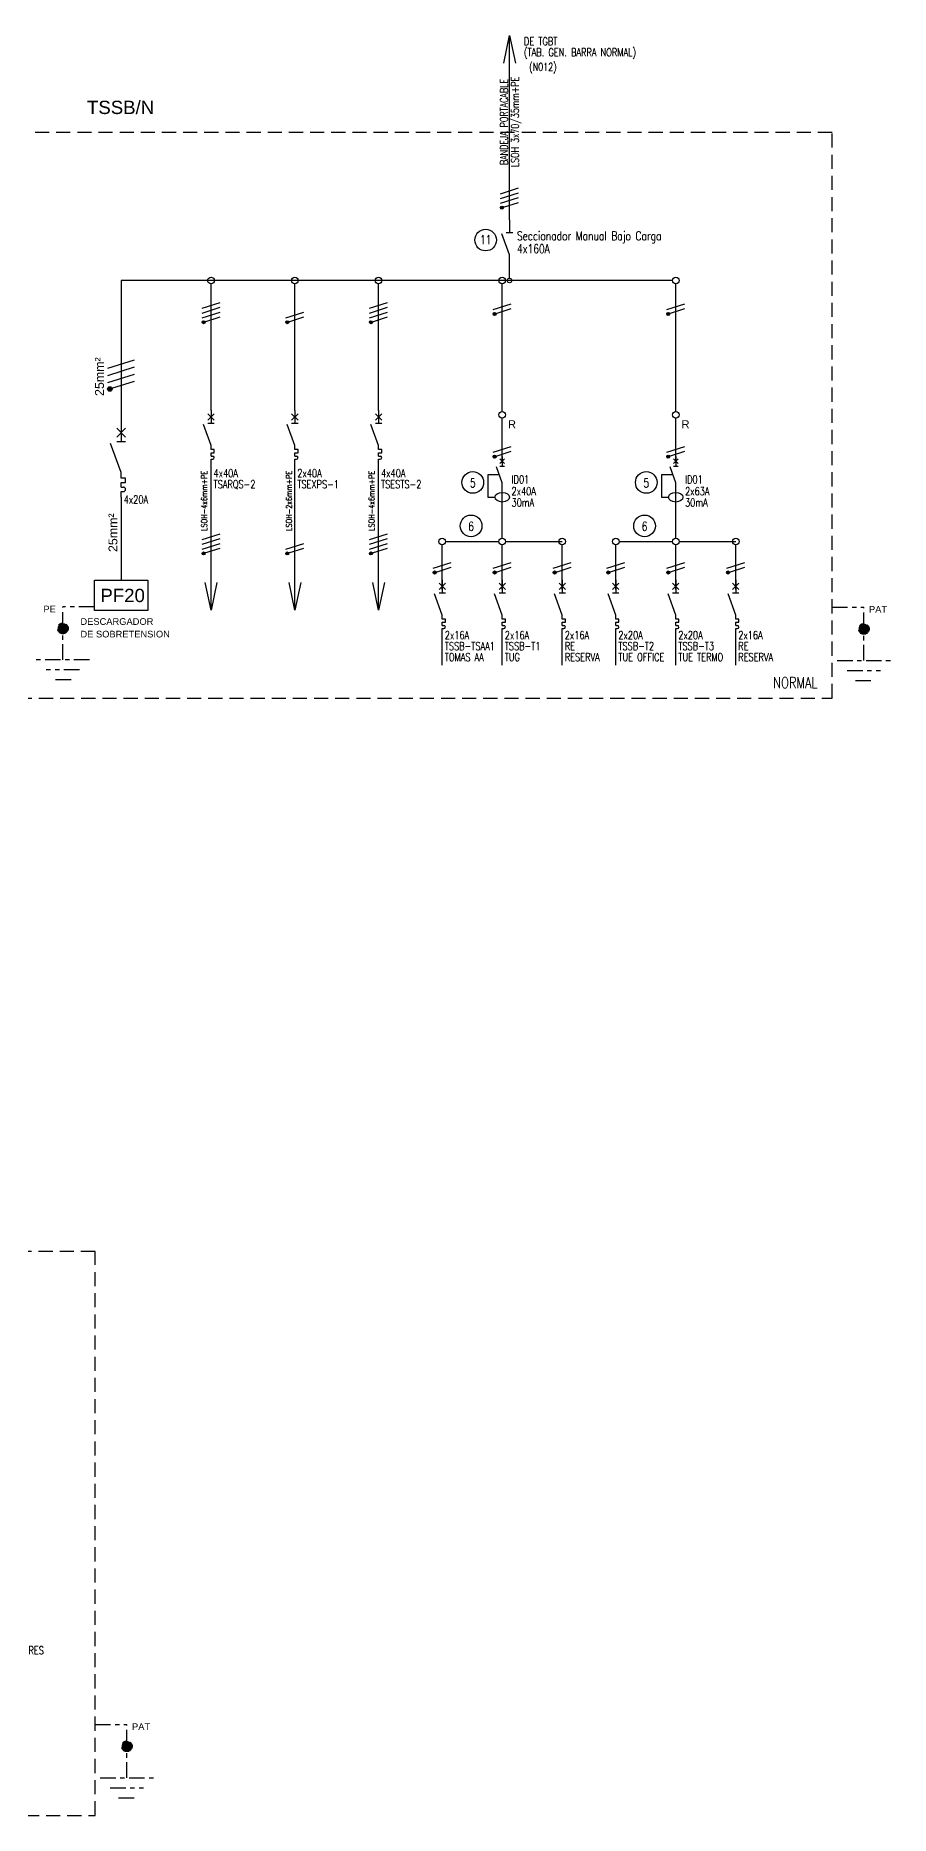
# Model space of a CAD drawing. Header units: millimetres. Extents: x 1657 to 1770, y 2038 to 2082.
# Drawn here: x 1750.86 to 1770.1, y 2042.42 to 2082.45 of the extents above; entities that cross this region are included whole.
import ezdxf
from ezdxf.enums import TextEntityAlignment as Align

# ---------------------------------------------------------------- set-up
doc = ezdxf.new("R2010")
doc.units = ezdxf.units.MM
doc.linetypes.add('OCJ-ESQUEMAS UNIFILARES-CORREGIDOS IDO-REV.br$0$DASHED', pattern=[19.05, 12.7, -6.35])
doc.linetypes.add('OCJ-ESQUEMAS UNIFILARES-CORREGIDOS IDO-REV.br$0$EJE_5', pattern=[7.1, 5, -1, 0.1, -1])
for name, color, linetype in [('OCJ-ESQUEMAS UNIFILARES-CORREGIDOS IDO-REV.br$0$00-IE', 1, 'Continuous'), ('OCJ-ESQUEMAS UNIFILARES-CORREGIDOS IDO-REV.br$0$00-IE-CABLES', 10, 'Continuous'), ('OCJ-ESQUEMAS UNIFILARES-CORREGIDOS IDO-REV.br$0$01-ELE-APARATOS', 170, 'Continuous'), ('OCJ-ESQUEMAS UNIFILARES-CORREGIDOS IDO-REV.br$0$CABLES', 10, 'Continuous'), ('OCJ-ESQUEMAS UNIFILARES-CORREGIDOS IDO-REV.br$0$ELECTRIC', 4, 'Continuous'), ('OCJ-ESQUEMAS UNIFILARES-CORREGIDOS IDO-REV.br$0$PAT', 80, 'Continuous'), ('OCJ-ESQUEMAS UNIFILARES-CORREGIDOS IDO-REV.br$0$TEXTO', 7, 'Continuous'), ('OCJ-ESQUEMAS UNIFILARES-CORREGIDOS IDO-REV.br$0$Textos', 4, 'Continuous')]:
    doc.layers.add(name, color=color, linetype=linetype)
doc.styles.add('OCJ-ESQUEMAS UNIFILARES-CORREGIDOS IDO-REV.br$0$ARIAL', font='Arial.ttf', dxfattribs={"height": 0.2})
doc.styles.add('OCJ-ESQUEMAS UNIFILARES-CORREGIDOS IDO-REV.br$0$COTAS', font='SANSS___.TTF', dxfattribs={"width": 0.7})
doc.styles.add('OCJ-ESQUEMAS UNIFILARES-CORREGIDOS IDO-REV.br$0$Electricidad', font='ROMANS.SHX', dxfattribs={"width": 0.75, "height": 0.175})
doc.styles.add('OCJ-ESQUEMAS UNIFILARES-CORREGIDOS IDO-REV.br$0$Standard', font='Arial.ttf')

# ---------------------------------------------------------------- blocks, each defined once
blk = doc.blocks.new('OCJ-ESQUEMAS UNIFILARES-CORREGIDOS IDO-REV.br$0$ITM')
at = {"layer": 'OCJ-ESQUEMAS UNIFILARES-CORREGIDOS IDO-REV.br$0$01-ELE-APARATOS'}
for p, q in [((0, 0.225), (0.05, 0.225)), ((0, 0.125), (0.05, 0.125))]:
    blk.add_line(p, q, dxfattribs=at)
for points in [[(0, 1.65), (0, 1.25)], [(0, 0.55), (-0.239, 1.208)], [(-0.1, 1.55), (0.1, 1.35)], [(-0.1, 1.35), (0.1, 1.55)], [(-0.1, 1.25), (0.1, 1.25)], [(0, 0.425), (0, 0.55)], [(0, 0.325), (0.1, 0.325), (0.1, 0.425), (0, 0.425)], [(0, 0.225), (0, 0.325)], [(0, 0), (0, 0.125)]]:
    blk.add_lwpolyline(points, dxfattribs=at)
blk.add_arc((0.05, 0.175), 0.05, 270, 90, dxfattribs=at)
blk = doc.blocks.new('OCJ-ESQUEMAS UNIFILARES-CORREGIDOS IDO-REV.br$0$Unif-Interruptor-Term')
for p, q in [((0, -1.013), (0.045, -1.013)), ((0, -1.103), (0.045, -1.103))]:
    blk.add_line(p, q)
for points in [[(-0.09, 0.177), (0.09, -0.003)], [(-0.09, -0.003), (0.09, 0.177)], [(0, 0.267), (0, -0.093)], [(0, -0.72), (-0.215, -0.128)], [(-0.09, -0.093), (0.09, -0.093)], [(0, -0.833), (0, -0.72)], [(0, -0.923), (0.09, -0.923), (0.09, -0.833), (0, -0.833)], [(0, -1.013), (0, -0.923)], [(0, -1.215), (0, -1.103)]]:
    blk.add_lwpolyline(points)
blk.add_arc((0.045, -1.058), 0.045, 270, 90)
blk = doc.blocks.new('OCJ-ESQUEMAS UNIFILARES-CORREGIDOS IDO-REV.br$0$Unif-Interruptor-Dif')
for points in [[(-0.068, 0.11), (0.068, -0.025)], [(-0.068, -0.025), (0.068, 0.11)], [(0, 0.177), (0, -0.093)], [(-0.081, -0.343), (-0.405, -0.343), (-0.405, -0.97), (-0.202, -0.97)], [(0, -0.565), (-0.162, -0.121)], [(-0.068, -0.093), (0.068, -0.093)], [(0, -1.308), (0, -0.565)]]:
    blk.add_lwpolyline(points)
blk.add_ellipse((0, -0.97), major_axis=(0.203, 0), ratio=0.670814)
blk = doc.blocks.new('OCJ-ESQUEMAS UNIFILARES-CORREGIDOS IDO-REV.br$0$A$C7AFF483F')
for points in [[(0, 0.88), (0, 0.592)], [(0, 0.09), (-0.172, 0.564)], [(-0.072, 0.592), (0.072, 0.592)], [(0, 0), (0, 0.09)]]:
    blk.add_lwpolyline(points)

msp = doc.modelspace()

# ---------------------------------------------------------------- hatches: boundary and pattern name
at = {"layer": 'OCJ-ESQUEMAS UNIFILARES-CORREGIDOS IDO-REV.br$0$00-IE-CABLES'}
for points in [[(1761.331, 2078.565, 1), (1761.385, 2078.604, 1)], [(1754.614, 2075.988, 1), (1754.668, 2076.027, 1)], [(1756.498, 2075.988, 1), (1756.553, 2076.027, 1)], [(1758.383, 2075.988, 1), (1758.438, 2076.027, 1)], [(1761.167, 2076.173, 1), (1761.221, 2076.213, 1)], [(1765.073, 2076.173, 1), (1765.127, 2076.213, 1)], [(1761.167, 2072.964, 1), (1761.221, 2073.004, 1)], [(1765.073, 2072.964, 1), (1765.127, 2073.004, 1)], [(1754.614, 2070.786, 1), (1754.668, 2070.825, 1)], [(1756.498, 2070.786, 1), (1756.553, 2070.825, 1)], [(1758.383, 2070.786, 1), (1758.438, 2070.825, 1)], [(1759.817, 2070.357, 1), (1759.871, 2070.396, 1)], [(1761.167, 2070.357, 1), (1761.221, 2070.396, 1)], [(1762.517, 2070.357, 1), (1762.571, 2070.396, 1)], [(1763.723, 2070.357, 1), (1763.777, 2070.396, 1)], [(1765.073, 2070.357, 1), (1765.127, 2070.396, 1)], [(1766.423, 2070.357, 1), (1766.477, 2070.396, 1)]]:
    msp.add_hatch(color=256, dxfattribs=at).paths.add_polyline_path(points)
at = {"layer": 'OCJ-ESQUEMAS UNIFILARES-CORREGIDOS IDO-REV.br$0$CABLES'}
msp.add_hatch(color=256, dxfattribs=at).paths.add_polyline_path([(1752.574, 2074.534, 1), (1752.493, 2074.476, 1)])
at = {"layer": 'OCJ-ESQUEMAS UNIFILARES-CORREGIDOS IDO-REV.br$0$PAT', "linetype": 'OCJ-ESQUEMAS UNIFILARES-CORREGIDOS IDO-REV.br$0$EJE_5', "ltscale": 0.07}
h = msp.add_hatch(color=256, dxfattribs=at)
h.paths.add_polyline_path([(1751.354, 2069.12), (1751.594, 2069.12, 1)])
h.paths.add_polyline_path([(1751.594, 2069.12), (1751.474, 2069.12), (1751.474, 2069, 0.414214)])
h.paths.add_polyline_path([(1751.474, 2069.12), (1751.354, 2069.12, 0.414214), (1751.474, 2069)])
h = msp.add_hatch(color=256, dxfattribs=at)
h.paths.add_polyline_path([(1769.623, 2069.108), (1769.383, 2069.108, -1)])
h.paths.add_polyline_path([(1769.383, 2069.108), (1769.503, 2069.108), (1769.503, 2068.988, -0.414214)])
h.paths.add_polyline_path([(1769.503, 2069.108), (1769.623, 2069.108, -0.414214), (1769.503, 2068.988)])
h = msp.add_hatch(color=256, dxfattribs=at)
h.paths.add_polyline_path([(1753.035, 2043.974), (1752.795, 2043.974, -1)])
h.paths.add_polyline_path([(1752.795, 2043.974), (1752.915, 2043.974), (1752.915, 2043.854, -0.414214)])
h.paths.add_polyline_path([(1752.915, 2043.974), (1753.035, 2043.974, -0.414214), (1752.915, 2043.854)])

# ---------------------------------------------------------------- linework, layer by layer
at = {"layer": 'OCJ-ESQUEMAS UNIFILARES-CORREGIDOS IDO-REV.br$0$00-IE'}
for p, q in [((1752.787, 2076.946), (1752.787, 2073.723)), ((1765.197, 2076.946), (1752.787, 2076.946)), ((1752.787, 2072.073), (1752.787, 2070.202))]:
    msp.add_line(p, q, dxfattribs=at)
at = {"layer": 'OCJ-ESQUEMAS UNIFILARES-CORREGIDOS IDO-REV.br$0$00-IE-CABLES'}
for p, q in [((1761.529, 2078.31), (1761.529, 2082.454)), ((1761.529, 2076.996), (1761.529, 2077.504)), ((1754.812, 2074.021), (1754.812, 2076.872)), ((1756.697, 2074.021), (1756.697, 2076.872)), ((1758.582, 2074.021), (1758.582, 2076.872)), ((1761.365, 2075.605), (1761.365, 2076.872)), ((1765.271, 2075.605), (1765.271, 2076.872)), ((1761.365, 2073.997), (1761.365, 2075.605)), ((1765.271, 2073.997), (1765.271, 2075.605)), ((1761.365, 2072.847), (1761.365, 2073.848)), ((1765.271, 2072.847), (1765.271, 2073.848)), ((1754.812, 2069.532), (1754.812, 2072.835)), ((1756.697, 2069.532), (1756.697, 2072.835)), ((1758.582, 2069.532), (1758.582, 2072.835)), ((1761.365, 2071.146), (1761.365, 2071.948)), ((1765.271, 2071.146), (1765.271, 2071.948)), ((1760.089, 2071.072), (1761.291, 2071.072)), ((1761.439, 2071.072), (1762.715, 2071.072)), ((1763.995, 2071.072), (1765.197, 2071.072)), ((1765.345, 2071.072), (1766.621, 2071.072)), ((1760.015, 2069.996), (1760.015, 2070.998)), ((1761.365, 2069.996), (1761.365, 2070.998)), ((1762.715, 2069.996), (1762.715, 2070.998)), ((1763.921, 2069.996), (1763.921, 2070.998)), ((1765.271, 2069.996), (1765.271, 2070.998)), ((1766.621, 2069.996), (1766.621, 2070.998)), ((1760.015, 2068.296), (1760.015, 2069.098)), ((1761.365, 2068.296), (1761.365, 2069.098)), ((1762.715, 2068.296), (1762.715, 2069.098)), ((1763.921, 2068.296), (1763.921, 2069.098)), ((1765.271, 2068.296), (1765.271, 2069.098)), ((1766.621, 2068.296), (1766.621, 2069.098))]:
    msp.add_line(p, q, dxfattribs=at)
for points in [[(1761.399, 2081.836), (1761.529, 2082.454), (1761.66, 2081.836)], [(1761.326, 2078.898), (1761.733, 2079.027)], [(1761.326, 2078.79), (1761.733, 2078.919)], [(1761.326, 2078.682), (1761.733, 2078.811)], [(1761.39, 2078.595), (1761.733, 2078.703)], [(1754.609, 2076.321), (1755.016, 2076.45)], [(1754.609, 2076.213), (1755.016, 2076.342)], [(1758.378, 2076.321), (1758.785, 2076.45)], [(1758.378, 2076.213), (1758.785, 2076.342)], [(1761.162, 2076.291), (1761.569, 2076.42)], [(1761.226, 2076.203), (1761.569, 2076.312)], [(1765.068, 2076.291), (1765.475, 2076.42)], [(1765.132, 2076.203), (1765.475, 2076.312)], [(1754.609, 2076.105), (1755.016, 2076.234)], [(1754.673, 2076.018), (1755.016, 2076.126)], [(1756.494, 2076.105), (1756.901, 2076.234)], [(1756.558, 2076.018), (1756.901, 2076.126)], [(1758.378, 2076.105), (1758.785, 2076.234)], [(1758.443, 2076.018), (1758.785, 2076.126)], [(1761.162, 2073.082), (1761.569, 2073.211)], [(1761.226, 2072.994), (1761.569, 2073.103)], [(1765.068, 2073.082), (1765.475, 2073.211)], [(1765.132, 2072.994), (1765.475, 2073.103)], [(1754.609, 2071.119), (1755.016, 2071.248)], [(1754.609, 2071.011), (1755.016, 2071.14)], [(1758.378, 2071.119), (1758.785, 2071.248)], [(1758.378, 2071.011), (1758.785, 2071.14)], [(1754.609, 2070.903), (1755.016, 2071.032)], [(1754.673, 2070.816), (1755.016, 2070.924)], [(1756.494, 2070.903), (1756.901, 2071.032)], [(1756.558, 2070.816), (1756.901, 2070.924)], [(1758.378, 2070.903), (1758.785, 2071.032)], [(1758.443, 2070.816), (1758.785, 2070.924)], [(1759.812, 2070.474), (1760.219, 2070.603)], [(1759.876, 2070.387), (1760.219, 2070.495)], [(1761.162, 2070.474), (1761.569, 2070.603)], [(1761.226, 2070.387), (1761.569, 2070.495)], [(1762.512, 2070.474), (1762.919, 2070.603)], [(1762.576, 2070.387), (1762.919, 2070.495)], [(1763.718, 2070.474), (1764.125, 2070.603)], [(1763.782, 2070.387), (1764.125, 2070.495)], [(1765.068, 2070.474), (1765.475, 2070.603)], [(1765.132, 2070.387), (1765.475, 2070.495)], [(1766.418, 2070.474), (1766.825, 2070.603)], [(1766.482, 2070.387), (1766.825, 2070.495)], [(1754.943, 2070.15), (1754.812, 2069.532), (1754.682, 2070.15)], [(1756.828, 2070.15), (1756.697, 2069.532), (1756.566, 2070.15)], [(1758.713, 2070.15), (1758.582, 2069.532), (1758.451, 2070.15)]]:
    msp.add_lwpolyline(points, dxfattribs=at)
at = {"layer": 'OCJ-ESQUEMAS UNIFILARES-CORREGIDOS IDO-REV.br$0$00-IE-CABLES', "color": 3}
msp.add_lwpolyline([(1752.188, 2070.202), (1753.385, 2070.202), (1753.385, 2069.52), (1752.188, 2069.52)], close=True, dxfattribs=at)
at = {"layer": 'OCJ-ESQUEMAS UNIFILARES-CORREGIDOS IDO-REV.br$0$00-IE-CABLES'}
for centre, radius in [((1761.358, 2078.584), 0.0338), ((1754.81, 2076.946), 0.0741), ((1756.695, 2076.946), 0.0741), ((1758.58, 2076.946), 0.0741), ((1761.365, 2076.946), 0.0741), ((1765.271, 2076.946), 0.0741), ((1754.641, 2076.007), 0.0338), ((1756.526, 2076.007), 0.0338), ((1758.411, 2076.007), 0.0338), ((1761.194, 2076.193), 0.0338), ((1765.1, 2076.193), 0.0338), ((1761.365, 2073.922), 0.0741), ((1765.271, 2073.922), 0.0741), ((1761.194, 2072.984), 0.0338), ((1765.1, 2072.984), 0.0338), ((1760.015, 2071.072), 0.0741), ((1761.365, 2071.072), 0.0741), ((1762.715, 2071.072), 0.0741), ((1763.921, 2071.072), 0.0741), ((1765.271, 2071.072), 0.0741), ((1766.621, 2071.072), 0.0741), ((1754.641, 2070.805), 0.0338), ((1756.526, 2070.805), 0.0338), ((1758.411, 2070.805), 0.0338), ((1759.844, 2070.377), 0.0338), ((1761.194, 2070.377), 0.0338), ((1762.544, 2070.377), 0.0338), ((1763.75, 2070.377), 0.0338), ((1765.1, 2070.377), 0.0338), ((1766.45, 2070.377), 0.0338)]:
    msp.add_circle(centre, radius, dxfattribs=at)
at = {"layer": 'OCJ-ESQUEMAS UNIFILARES-CORREGIDOS IDO-REV.br$0$CABLES'}
for points in [[(1752.485, 2074.97), (1753.088, 2075.161)], [(1752.485, 2074.81), (1753.088, 2075.001)], [(1752.485, 2074.65), (1753.088, 2074.841)], [(1752.581, 2074.52), (1753.088, 2074.681)]]:
    msp.add_lwpolyline(points, dxfattribs=at)
for centre in [(1761.529, 2076.946), (1752.533, 2074.505)]:
    msp.add_circle(centre, 0.05, dxfattribs=at)
at = {"layer": 'OCJ-ESQUEMAS UNIFILARES-CORREGIDOS IDO-REV.br$0$ELECTRIC', "linetype": 'OCJ-ESQUEMAS UNIFILARES-CORREGIDOS IDO-REV.br$0$DASHED', "ltscale": 0.025}
for points in [[(1720.458, 2067.552), (1768.788, 2067.552), (1768.788, 2080.271), (1720.458, 2080.271)], [(1739.192, 2042.418), (1752.2, 2042.418), (1752.2, 2055.105), (1739.192, 2055.105)]]:
    msp.add_lwpolyline(points, close=True, dxfattribs=at)
at = {"layer": 'OCJ-ESQUEMAS UNIFILARES-CORREGIDOS IDO-REV.br$0$PAT', "linetype": 'OCJ-ESQUEMAS UNIFILARES-CORREGIDOS IDO-REV.br$0$EJE_5', "ltscale": 0.07}
for p, q in [((1752.188, 2069.607), (1751.474, 2069.607)), ((1751.474, 2069.137), (1751.474, 2069.607)), ((1768.788, 2069.595), (1769.503, 2069.595)), ((1769.503, 2069.125), (1769.503, 2069.595)), ((1751.474, 2068.412), (1751.474, 2069.12)), ((1769.503, 2068.4), (1769.503, 2069.108)), ((1752.074, 2068.412), (1750.874, 2068.412)), ((1768.903, 2068.4), (1770.103, 2068.4)), ((1751.849, 2068.187), (1751.099, 2068.187)), ((1751.662, 2067.962), (1751.287, 2067.962)), ((1769.128, 2068.175), (1769.878, 2068.175)), ((1769.315, 2067.95), (1769.69, 2067.95)), ((1752.2, 2044.461), (1752.915, 2044.461)), ((1752.915, 2043.991), (1752.915, 2044.461)), ((1752.915, 2043.266), (1752.915, 2043.974)), ((1752.315, 2043.266), (1753.515, 2043.266)), ((1752.54, 2043.041), (1753.29, 2043.041)), ((1752.727, 2042.816), (1753.102, 2042.816))]:
    msp.add_line(p, q, dxfattribs=at)
for centre in [(1751.474, 2069.12), (1751.474, 2069.12), (1769.503, 2069.108), (1769.503, 2069.108), (1752.915, 2043.974), (1752.915, 2043.974)]:
    msp.add_circle(centre, 0.12, dxfattribs=at)
at = {"layer": 'OCJ-ESQUEMAS UNIFILARES-CORREGIDOS IDO-REV.br$0$TEXTO'}
for centre in [(1760.992, 2077.856), (1760.702, 2072.402), (1764.608, 2072.402), (1760.663, 2071.425), (1764.569, 2071.425)]:
    msp.add_circle(centre, 0.244, dxfattribs=at)

# ---------------------------------------------------------------- block references
at = {"layer": 'OCJ-ESQUEMAS UNIFILARES-CORREGIDOS IDO-REV.br$0$01-ELE-APARATOS'}
for name, p in [('OCJ-ESQUEMAS UNIFILARES-CORREGIDOS IDO-REV.br$0$A$C7AFF483F', (1761.529, 2077.43)), ('OCJ-ESQUEMAS UNIFILARES-CORREGIDOS IDO-REV.br$0$ITM', (1752.787, 2072.073))]:
    msp.add_blockref(name, p, dxfattribs=at)
at = {"layer": 'OCJ-ESQUEMAS UNIFILARES-CORREGIDOS IDO-REV.br$0$01-ELE-APARATOS', "xscale": 0.7999999999999546, "yscale": 0.7999999999999546, "zscale": 0.7999999999999546}
for name, p in [('OCJ-ESQUEMAS UNIFILARES-CORREGIDOS IDO-REV.br$0$Unif-Interruptor-Term', (1754.812, 2073.807)), ('OCJ-ESQUEMAS UNIFILARES-CORREGIDOS IDO-REV.br$0$Unif-Interruptor-Term', (1756.697, 2073.807)), ('OCJ-ESQUEMAS UNIFILARES-CORREGIDOS IDO-REV.br$0$Unif-Interruptor-Term', (1758.582, 2073.807)), ('OCJ-ESQUEMAS UNIFILARES-CORREGIDOS IDO-REV.br$0$Unif-Interruptor-Dif', (1761.365, 2072.847)), ('OCJ-ESQUEMAS UNIFILARES-CORREGIDOS IDO-REV.br$0$Unif-Interruptor-Dif', (1765.271, 2072.847)), ('OCJ-ESQUEMAS UNIFILARES-CORREGIDOS IDO-REV.br$0$Unif-Interruptor-Term', (1760.015, 2069.996)), ('OCJ-ESQUEMAS UNIFILARES-CORREGIDOS IDO-REV.br$0$Unif-Interruptor-Term', (1761.365, 2069.996)), ('OCJ-ESQUEMAS UNIFILARES-CORREGIDOS IDO-REV.br$0$Unif-Interruptor-Term', (1762.715, 2069.996)), ('OCJ-ESQUEMAS UNIFILARES-CORREGIDOS IDO-REV.br$0$Unif-Interruptor-Term', (1763.921, 2069.996)), ('OCJ-ESQUEMAS UNIFILARES-CORREGIDOS IDO-REV.br$0$Unif-Interruptor-Term', (1765.271, 2069.996)), ('OCJ-ESQUEMAS UNIFILARES-CORREGIDOS IDO-REV.br$0$Unif-Interruptor-Term', (1766.621, 2069.996))]:
    msp.add_blockref(name, p, dxfattribs=at)

# ---------------------------------------------------------------- texts
at = {"layer": 'OCJ-ESQUEMAS UNIFILARES-CORREGIDOS IDO-REV.br$0$TEXTO', "style": 'OCJ-ESQUEMAS UNIFILARES-CORREGIDOS IDO-REV.br$0$Electricidad', "width": 0.75}
for s, height, p in [('DE TGBT', 0.18, (1761.854, 2082.236)), ('(TAB. GEN. BARRA NORMAL)', 0.18, (1761.854, 2081.988)), ('11', 0.2, (1760.864, 2077.762)), ('Seccionador Manual Bajo Carga', 0.2, (1761.697, 2077.85)), ('4x160A', 0.2, (1761.697, 2077.559)), ('4x40A', 0.18, (1754.867, 2072.52)), ('2x40A', 0.18, (1756.752, 2072.52)), ('4x40A', 0.18, (1758.637, 2072.52)), ('TSARQS-2', 0.18, (1754.867, 2072.272)), ('TSEXPS-1', 0.18, (1756.752, 2072.272)), ('TSESTS-2', 0.18, (1758.637, 2072.272)), ('5', 0.2, (1760.638, 2072.292)), ('2x40A', 0.18, (1761.574, 2072.116)), ('ID01', 0.18, (1761.574, 2072.38)), ('5', 0.2, (1764.544, 2072.292)), ('2x63A', 0.18, (1765.48, 2072.116)), ('ID01', 0.18, (1765.48, 2072.38)), ('4x20A', 0.18, (1752.844, 2071.929)), ('30mA', 0.18, (1761.574, 2071.859)), ('30mA', 0.18, (1765.48, 2071.859)), ('6', 0.2, (1760.599, 2071.315)), ('6', 0.2, (1764.505, 2071.315)), ('2x16A', 0.18, (1760.072, 2068.88)), ('2x16A', 0.18, (1761.422, 2068.88)), ('2x16A', 0.18, (1762.772, 2068.88)), ('2x20A', 0.18, (1763.978, 2068.88)), ('2x20A', 0.18, (1765.328, 2068.88)), ('2x16A', 0.18, (1766.678, 2068.88)), ('TSSB-TSAA1', 0.18, (1760.072, 2068.632)), ('TSSB-T1', 0.18, (1761.422, 2068.632)), ('RE', 0.18, (1762.772, 2068.632)), ('TSSB-T2', 0.18, (1763.978, 2068.632)), ('TSSB-T3', 0.18, (1765.328, 2068.632)), ('RE', 0.18, (1766.678, 2068.632)), ('TOMAS AA', 0.18, (1760.072, 2068.383)), ('TUG ', 0.18, (1761.422, 2068.383)), ('RESERVA', 0.18, (1762.772, 2068.383)), ('TUE OFFICE', 0.18, (1763.978, 2068.383)), ('TUE TERMO', 0.18, (1765.328, 2068.383)), ('RESERVA', 0.18, (1766.678, 2068.383)), ('RES', 0.18, (1750.702, 2046.042))]:
    msp.add_text(s, height=height, dxfattribs=at).set_placement(p)
msp.add_text('(N012)', height=0.175, dxfattribs=at).set_placement((1762.281, 2081.663), align=Align.CENTER)
for s, height, p in [('BANDEJA PORTACABLE', 0.175, (1761.491, 2080.511)), ('LSOH 3x70/35mm+PE', 0.175, (1761.741, 2080.511)), ('LSOH-4x6mm+PE', 0.13125, (1754.721, 2071.988)), ('LSOH-2x6mm+PE', 0.13125, (1756.63, 2071.988)), ('LSOH-4x6mm+PE', 0.13125, (1758.491, 2071.988))]:
    msp.add_text(s, height=height, rotation=90, dxfattribs=at).set_placement(p, align=Align.CENTER)
at = {"layer": 'OCJ-ESQUEMAS UNIFILARES-CORREGIDOS IDO-REV.br$0$TEXTO'}
for s, height, style, p in [('TSSB/N', 0.3, 'OCJ-ESQUEMAS UNIFILARES-CORREGIDOS IDO-REV.br$0$ARIAL', (1752.018, 2080.69)), ('R', 0.18, 'OCJ-ESQUEMAS UNIFILARES-CORREGIDOS IDO-REV.br$0$Standard', (1761.494, 2073.621)), ('R', 0.18, 'OCJ-ESQUEMAS UNIFILARES-CORREGIDOS IDO-REV.br$0$Standard', (1765.4, 2073.621)), ('PE', 0.15, 'OCJ-ESQUEMAS UNIFILARES-CORREGIDOS IDO-REV.br$0$ARIAL', (1751.038, 2069.479)), ('PAT', 0.15, 'OCJ-ESQUEMAS UNIFILARES-CORREGIDOS IDO-REV.br$0$ARIAL', (1769.62, 2069.473)), ('DESCARGADOR ', 0.15, 'OCJ-ESQUEMAS UNIFILARES-CORREGIDOS IDO-REV.br$0$ARIAL', (1751.871, 2069.199)), ('DE SOBRETENSION', 0.15, 'OCJ-ESQUEMAS UNIFILARES-CORREGIDOS IDO-REV.br$0$ARIAL', (1751.871, 2068.916)), ('PAT', 0.15, 'OCJ-ESQUEMAS UNIFILARES-CORREGIDOS IDO-REV.br$0$ARIAL', (1753.032, 2044.339))]:
    msp.add_text(s, height=height, dxfattribs=dict(at, style=style)).set_placement(p)
at = {"layer": 'OCJ-ESQUEMAS UNIFILARES-CORREGIDOS IDO-REV.br$0$TEXTO', "style": 'OCJ-ESQUEMAS UNIFILARES-CORREGIDOS IDO-REV.br$0$ARIAL'}
for p in [(1752.399, 2074.783), (1752.703, 2071.272)]:
    msp.add_text('25mm²', height=0.2, rotation=90, dxfattribs=at).set_placement(p, align=Align.CENTER)
at = {"layer": 'OCJ-ESQUEMAS UNIFILARES-CORREGIDOS IDO-REV.br$0$TEXTO', "style": 'OCJ-ESQUEMAS UNIFILARES-CORREGIDOS IDO-REV.br$0$Electricidad', "width": 0.75}
msp.add_text('NORMAL', height=0.25, dxfattribs=at).set_placement((1768.461, 2067.774), align=Align.RIGHT)
at = {"layer": 'OCJ-ESQUEMAS UNIFILARES-CORREGIDOS IDO-REV.br$0$Textos', "style": 'OCJ-ESQUEMAS UNIFILARES-CORREGIDOS IDO-REV.br$0$COTAS'}
msp.add_text('PF20', height=0.3, dxfattribs=at).set_placement((1752.32, 2069.711))

doc.saveas('drawing.dxf')
